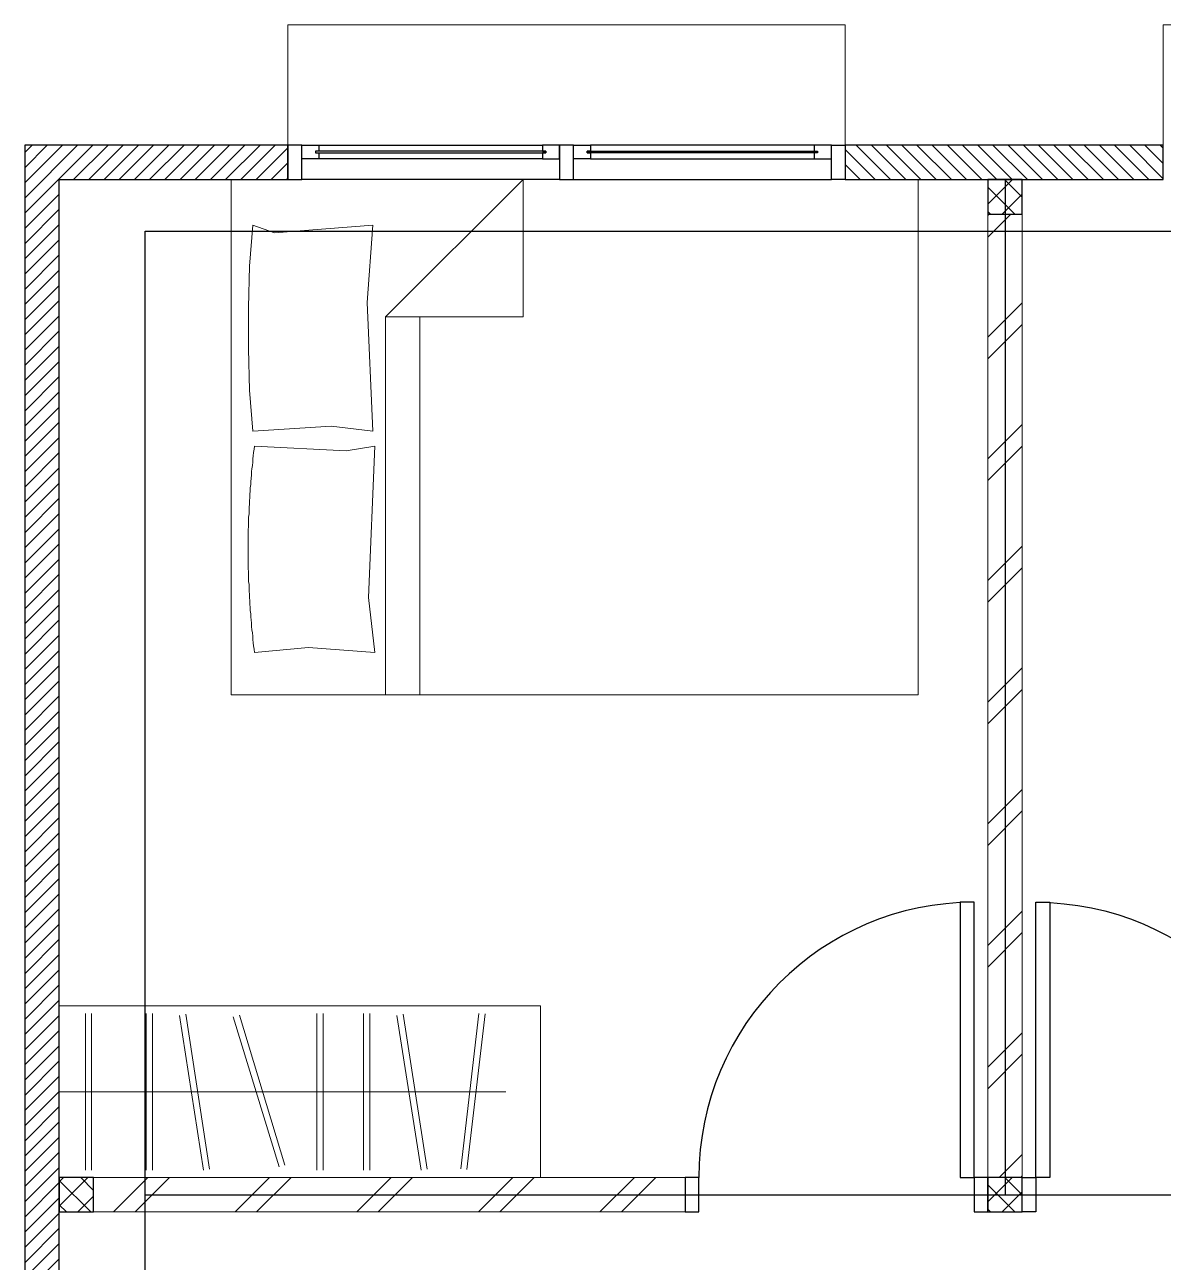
# Model space of a CAD drawing. Header units: millimetres. Extents: x -324 to 75, y -297 to 212.
# Drawn here: x -281.142 to -277.832, y 149.848 to 153.444 of the extents above; entities that cross this region are included whole.
import ezdxf

# ---------------------------------------------------------------- set-up
doc = ezdxf.new("R2010")
doc.units = ezdxf.units.MM
for name, color, linetype, lineweight in [('ars', 11, 'Continuous', 0), ('KOL', 1, 'Continuous', 30), ('KOLOM', 4, 'Continuous', 9), ('lan', 7, 'Continuous', 15), ('tem', 5, 'Continuous', 20)]:
    doc.layers.add(name, color=color, linetype=linetype, lineweight=lineweight)
doc.layers.add('as', color=1, linetype='Continuous', plot=False)
doc.layers.add('Kusen', color=30, linetype='Continuous')
pattern_1 = [(45, (-0.2672, -0.72464), (-0.1767767, 0.1767767), []), (45, (-0.2047, -0.72464), (-0.1767767, 0.1767767), [])]

# ---------------------------------------------------------------- blocks, each defined once
blk = doc.blocks.new('T. J1')
at = {"layer": 'Kusen'}
for p, q in [((-0.7188, 0.1), (-0.0688, 0.1)), ((0.7212, 0.1), (0.0712, 0.1)), ((-0.0688, 0.06), (-0.7188, 0.06)), ((0.0712, 0.06), (0.7212, 0.06)), ((-0.0188, 0), (-0.7688, 0)), ((0.0212, 0), (0.7712, 0))]:
    blk.add_line(p, q, dxfattribs=at)
for points in [[(-0.8088, 0), (-0.7688, 0), (-0.7688, 0.1), (-0.8088, 0.1)], [(-0.0188, 0), (0.0212, 0), (0.0212, 0.1), (-0.0188, 0.1)], [(0.8112, 0), (0.7712, 0), (0.7712, 0.1), (0.8112, 0.1)]]:
    blk.add_lwpolyline(points, close=True, dxfattribs=at)
for points in [[(-0.7188, 0.0775), (-0.7188, 0.06), (-0.7688, 0.06), (-0.7688, 0.1), (-0.7188, 0.1), (-0.7188, 0.0825), (-0.7288, 0.0825), (-0.7288, 0.0775), (-0.7188, 0.0775)], [(-0.0688, 0.0775), (-0.0688, 0.06), (-0.0188, 0.06), (-0.0188, 0.1), (-0.0688, 0.1), (-0.0688, 0.0825), (-0.0588, 0.0825), (-0.0588, 0.0775), (-0.0688, 0.0775)], [(0.0712, 0.0775), (0.0712, 0.06), (0.0212, 0.06), (0.0212, 0.1), (0.0712, 0.1), (0.0712, 0.0825), (0.0612, 0.0825), (0.0612, 0.0775), (0.0712, 0.0775)], [(0.7212, 0.0775), (0.7212, 0.06), (0.7712, 0.06), (0.7712, 0.1), (0.7212, 0.1), (0.7212, 0.0825), (0.7312, 0.0825), (0.7312, 0.0775), (0.7212, 0.0775)]]:
    blk.add_lwpolyline(points, dxfattribs=at)
at = {"layer": 'Kusen', "color": 141}
for points in [[(-0.7288, 0.0775), (-0.0588, 0.0775), (-0.0588, 0.0825), (-0.7288, 0.0825)], [(0.7312, 0.0775), (0.0612, 0.0775), (0.0612, 0.0825), (0.7312, 0.0825)]]:
    blk.add_lwpolyline(points, close=True, dxfattribs=at)
blk = doc.blocks.new('P.80')
at = {"layer": 'Kusen'}
for points in [[(-69.8094, -74.8368), (-69.7694, -74.8368), (-69.7694, -74.0368), (-69.8094, -74.0368)], [(-70.6094, -74.9368), (-70.5694, -74.9368), (-70.5694, -74.8368), (-70.6094, -74.8368)], [(-69.7694, -74.9368), (-69.7294, -74.9368), (-69.7294, -74.8368), (-69.7694, -74.8368)]]:
    blk.add_lwpolyline(points, close=True, dxfattribs=at)
blk.add_arc((-69.7694, -74.8368), 0.8, 90, 180, dxfattribs=at)
blk = doc.blocks.new('K 10.10')
at = {"layer": 'ars'}
h = blk.add_hatch(dxfattribs=at)
h.set_pattern_fill('_USER', color=256, scale=0.05, angle=45, double=1, pattern_type=0)
h.set_pattern_definition([(45, (0, 0), (-0.035355339, 0.035355339), []), (135, (0, 0), (-0.035355339, -0.035355339), [])])
h.paths.add_polyline_path([(1560.5383, 1380.4069), (1560.6383, 1380.4069), (1560.6383, 1380.5069), (1560.5383, 1380.5069)])
at = {"layer": 'KOL'}
blk.add_lwpolyline([(1560.5383, 1380.4069), (1560.6383, 1380.4069), (1560.6383, 1380.5069), (1560.5383, 1380.5069)], close=True, dxfattribs=at)
blk = doc.blocks.new('BED1')
at = {"color": 0, "linetype": 'Continuous'}
for points in [[(1.9976, 0), (1.9976, 1.4976), (0, 1.4976), (0, 0), (1.9976, 0)], [(1.5484, 1.0993), (1.1489, 1.0993), (1.1489, 1.4976), (1.5484, 1.0993)], [(1.9346, 1.3656), (1.9443, 1.2458), (1.9467, 1.1259), (1.9467, 1.0061), (1.9443, 0.8862), (1.9346, 0.7663), (1.707, 0.7809), (1.586, 0.7663), (1.6017, 1.1404), (1.586, 1.3656), (1.8717, 1.3426), (1.9346, 1.3656)], [(1.4492, 1.0993), (1.4492, 0)], [(1.5484, 1.0993), (1.5484, 0)], [(1.9298, 0.1235), (1.7724, 0.138), (1.5799, 0.1235), (1.5981, 0.2833), (1.5799, 0.7228), (1.6634, 0.7094), (1.9298, 0.7228)], [(1.9298, 0.1235), (1.931, 0.1332), (1.9322, 0.1429), (1.9334, 0.1513), (1.9346, 0.161), (1.9346, 0.1707), (1.9358, 0.1804), (1.937, 0.1889), (1.9383, 0.1985), (1.9383, 0.2082), (1.9395, 0.2179), (1.9407, 0.2264), (1.9407, 0.2361), (1.9419, 0.2458), (1.9419, 0.2542), (1.9431, 0.2639), (1.9431, 0.2736), (1.9443, 0.2833), (1.9443, 0.2918), (1.9455, 0.3015), (1.9455, 0.3111), (1.9455, 0.3208), (1.9467, 0.3293), (1.9467, 0.339), (1.9467, 0.3487), (1.9467, 0.3584), (1.9479, 0.3668), (1.9479, 0.3765), (1.9479, 0.3862), (1.9479, 0.3959), (1.9479, 0.4044), (1.9479, 0.414), (1.9479, 0.4237), (1.9479, 0.4334), (1.9479, 0.4419), (1.9479, 0.4516), (1.9479, 0.4613), (1.9479, 0.4709), (1.9479, 0.4794), (1.9467, 0.4891), (1.9467, 0.4988), (1.9467, 0.5085), (1.9467, 0.5169), (1.9455, 0.5266), (1.9455, 0.5363), (1.9455, 0.546), (1.9443, 0.5545), (1.9443, 0.5642), (1.9431, 0.5738), (1.9431, 0.5835), (1.9419, 0.592), (1.9419, 0.6017), (1.9407, 0.6114), (1.9407, 0.6199), (1.9395, 0.6295), (1.9383, 0.6392), (1.9383, 0.6489), (1.937, 0.6574), (1.9358, 0.6671), (1.9346, 0.6768), (1.9346, 0.6864), (1.9334, 0.6949), (1.9322, 0.7046), (1.931, 0.7143), (1.9298, 0.7228)]]:
    blk.add_lwpolyline(points, dxfattribs=at)
blk = doc.blocks.new('LEMARI1')
for points in [[(0.6998, 0.4988), (-0.6998, 0.4988)], [(-0.6998, 0), (0.6998, 0), (0.6998, 0.4988), (-0.6998, 0.4988), (-0.6998, 0)], [(-0.5387, 0.4758), (-0.4855, 0.023)], [(-0.4685, 0.0254), (-0.5206, 0.477)], [(-0.3002, 0.4746), (-0.3705, 0.0242)], [(-0.3523, 0.0218), (-0.2821, 0.4709)], [(-0.2034, 0.477), (-0.2034, 0.0218)], [(-0.1852, 0.0218), (-0.1852, 0.477)], [(-0.0678, 0.477), (-0.0678, 0.0218)], [(-0.0496, 0.0218), (-0.0496, 0.477)], [(0.1755, 0.4722), (0.0436, 0.0363)], [(0.3317, 0.4746), (0.2627, 0.0242)], [(0.2797, 0.0218), (0.3499, 0.4709)], [(0.4286, 0.477), (0.4286, 0.0218)], [(0.4467, 0.0218), (0.4467, 0.477)], [(0.6053, 0.477), (0.6053, 0.0218)], [(0.6235, 0.0218), (0.6235, 0.477)], [(0.0605, 0.0315), (0.1937, 0.4673)], [(0.6998, 0.2494), (-0.5993, 0.2494)]]:
    blk.add_lwpolyline(points)
blk = doc.blocks.new('A-4')
at = {"layer": 'ars'}
h = blk.add_hatch(dxfattribs=at)
h.set_pattern_fill('ANSI31', color=256, scale=0.25, angle=180, style=0)
h.set_pattern_definition([(225, (-37.55, 7.8), (0.02209709, -0.02209709), [])])
h.paths.add_polyline_path([(-36.785, 13.6), (-37.45, 13.6), (-37.55, 13.6), (-37.55, 7.8), (-37.45, 7.8), (-37.45, 13.5), (-36.785, 13.5)])
h = blk.add_hatch(dxfattribs=at)
h.set_pattern_fill('ANSI31', color=256, scale=0.25, angle=180, style=0)
h.set_pattern_definition([(135, (-524.47873, -326.599584), (0.0220970869, 0.0220970869), [])])
h.paths.add_polyline_path([(-35.165, 13.5), (-34.24, 13.5), (-34.24, 13.6), (-35.165, 13.6)])
h = blk.add_hatch(dxfattribs=at)
h.set_pattern_fill('TEMBOK', color=256, scale=0.25)
h.set_pattern_definition(pattern_1)
h.paths.add_polyline_path([(-34.65, 10.6), (-34.75, 10.6), (-34.75, 13.4), (-34.65, 13.4)])
h = blk.add_hatch(dxfattribs=at)
h.set_pattern_fill('TEMBOK', color=256, scale=0.25)
h.set_pattern_definition(pattern_1)
h.paths.add_polyline_path([(-37.35, 10.5), (-35.63, 10.5), (-35.63, 10.6), (-37.35, 10.6)])
at = {"layer": 'as'}
for p, q in [((-34.7, 13.5), (-34.7, 10.55)), ((-37.2, 13.35), (37.2, 13.35)), ((-37.2, 0.25), (-37.2, 13.35)), ((-37.2, 10.55), (-31, 10.55))]:
    blk.add_line(p, q, dxfattribs=at)
at = {"layer": 'KOL'}
blk.add_lwpolyline([(-36.785, 13.6), (-37.45, 13.6), (-37.55, 13.6), (-37.55, 7.8), (-37.45, 7.8), (-37.45, 13.5), (-36.785, 13.5), (-36.785, 13.6)], dxfattribs=at)
blk.add_lwpolyline([(-35.165, 13.5), (-34.24, 13.5), (-34.24, 13.6), (-35.165, 13.6)], close=True, dxfattribs=at)
at = {"layer": 'lan'}
for p, q in [((-35.165, 13.95), (-36.785, 13.95)), ((-36.785, 13.6), (-36.785, 13.95)), ((-35.165, 13.6), (-35.165, 13.95)), ((-33.41, 13.95), (-34.24, 13.95)), ((-34.24, 13.6), (-34.24, 13.95))]:
    blk.add_line(p, q, dxfattribs=at)
at = {"layer": 'tem'}
for points in [[(-34.75, 10.6), (-34.65, 10.6), (-34.65, 13.4), (-34.75, 13.4)], [(-35.63, 10.6), (-37.35, 10.6), (-37.35, 10.5), (-35.63, 10.5)]]:
    blk.add_lwpolyline(points, close=True, dxfattribs=at)
at = {"layer": 'ars', "xscale": -1}
for name, p in [('BED1', (-34.9524, 12.0024)), ('LEMARI1', (-36.7502, 10.6))]:
    blk.add_blockref(name, p, dxfattribs=at)
at = {"layer": 'KOLOM', "extrusion": (0, 0, -1), "xscale": -1, "zscale": -1, "rotation": 180}
for p in [(-1525.8883, 1393.9069), (-1523.1883, 1391.0069), (-1525.8883, 1391.0069)]:
    blk.add_blockref('K 10.10', p, dxfattribs=at)
at = {"layer": 'Kusen'}
for name, p in [('T. J1', (-35.9761, 13.5)), ('P.80', (34.9794, 85.4368))]:
    blk.add_blockref(name, p, dxfattribs=at)
at = {"layer": 'Kusen', "xscale": -1}
blk.add_blockref('P.80', (-104.3794, 85.4368), dxfattribs=at)

msp = doc.modelspace()

# ---------------------------------------------------------------- block references
msp.add_blockref('A-4', (-243.5919, 139.4939))

doc.saveas('drawing.dxf')
